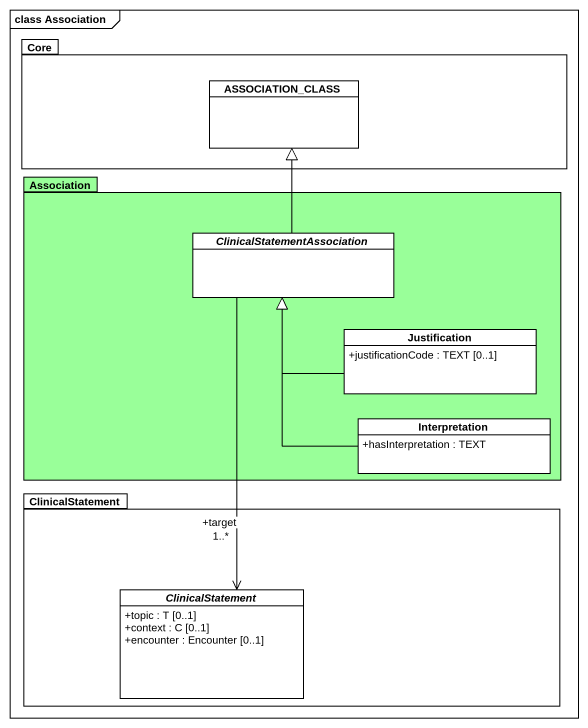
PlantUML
@startuml
mainframe class Association
hide circle
hide empty members
skinparam classAttributeIconSize 0
package Core {
  class ASSOCIATION_CLASS
}
package Association #99FF99 {
  abstract class ClinicalStatementAssociation
  class Justification {
    +justificationCode : TEXT [0..1]
  }
  class Interpretation {
    +hasInterpretation : TEXT
  }
}
package ClinicalStatement {
  abstract class "ClinicalStatement" as ClinicalStatement_2 {
    +topic : T [0..1]
    +context : C [0..1]
    +encounter : Encounter [0..1]
  }
}
ClinicalStatementAssociation -up-|> ASSOCIATION_CLASS
Justification -up-|> ClinicalStatementAssociation
Interpretation -up-|> ClinicalStatementAssociation
ClinicalStatement_2 "+target\n1..*" <-up- ClinicalStatementAssociation
@enduml
